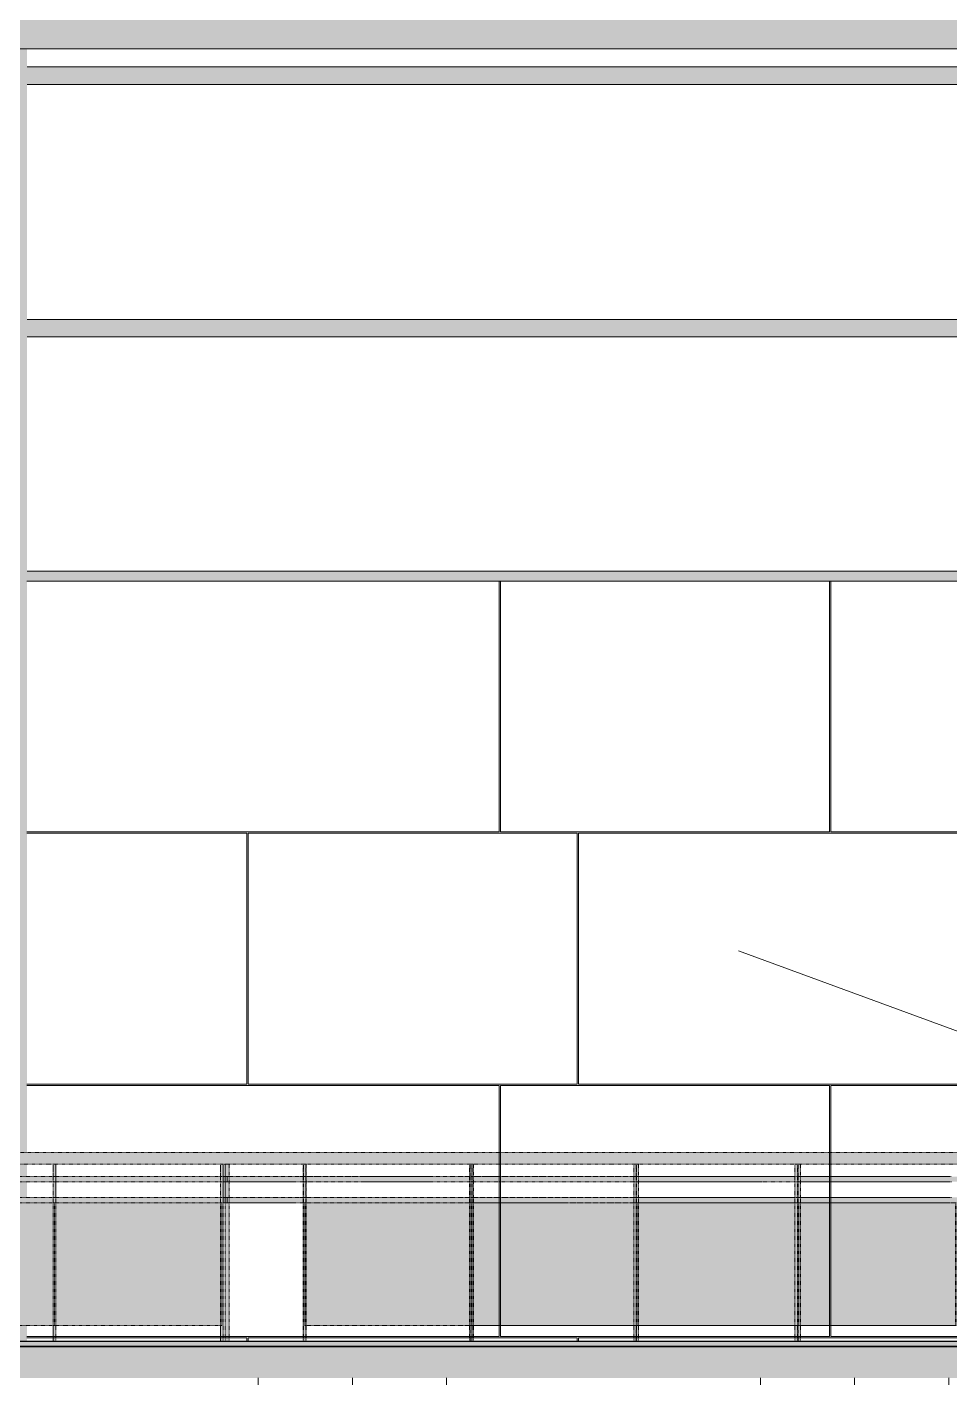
# Model space of a CAD drawing. Header units: inches. Extents: x -23445 to -32, y -314 to 853.
# Drawn here: x -7772.3 to -7595.9, y -6 to 252.2 of the extents above; entities that cross this region are included whole.
import ezdxf

# ---------------------------------------------------------------- set-up
doc = ezdxf.new("R2010")
doc.units = ezdxf.units.IN
doc.header["$MEASUREMENT"] = 0
doc.linetypes.add('Dash 1_16_', pattern=[0.125, 0.0625, -0.0625])
doc.linetypes.add('Grid Line 1_2_', pattern=[0.875, 0.5, -0.125, 0.125, -0.125])
for name, color, linetype, lineweight in [('A-ANNO-IDEN', 131, 'Continuous', 9), ('A-FLOR', 192, 'Continuous', 9), ('A-FLOR-HRAL', 11, 'Continuous', 9), ('A-FLOR-LEVL', 51, 'Continuous', 9), ('A-FLOR-PATT', 8, 'Continuous', 25), ('A-WALL-PATT', 111, 'Continuous', 25), ('C-TOPO', 7, 'Continuous', 9), ('I-WALL', 2, 'Continuous', 9), ('M-HVAC-DUCT', 70, 'Continuous', 9), ('S-BEAM', 12, 'Continuous', 9), ('S-COLS', 52, 'Continuous', 9)]:
    doc.layers.add(name, color=color, linetype=linetype, lineweight=lineweight)

# ---------------------------------------------------------------- blocks, each defined once
blk = doc.blocks.new('Struct_Xcel_Sports Complex_rvt-4-Building Section - North_South looking West _ Fitness Center')
at = {"layer": 'A-FLOR-PATT', "lineweight": 9}
h = blk.add_hatch(dxfattribs=at)
h.set_pattern_fill('FP_49', style=0, pattern_type=2)
h.set_pattern_definition([(50, (-21606.15, 72.08), (55.0854, -4.8198), [5.76, -63.36]), (355, (-21606.15, 72.08), (-10.6557, 57.7685), [4.608, -50.688]), (100.451, (-21601.557, 71.68), (44.4295, 52.9487), [4.895, -53.848]), (46.184, (-21606.15, 87.44), (81.9644, -12.712), [8.64, -95.04]), (96.636, (-21599.32, 86.38), (71.7815, 74.8124), [7.343, -80.772]), (351.184, (-21606.15, 87.44), (71.782, 74.8124), [6.912, -76.032]), (21, (-21598.47, 83.6), (45.842, -30.9215), [5.76, -63.36]), (326, (-21598.47, 83.6), (18.687, 55.6915), [4.608, -50.688]), (71.451, (-21594.65, 81.025), (64.529, 24.77), [4.895, -53.848]), (37.5, (-21606.148, 72.082), (0.9339, 25.5668), [2.534, -47.539, 2.534, -48.922, -50.88]), (37.5, (-21606.148, 72.082), (0.9339, 25.5668), [-101.53, 2.534, -48.346]), (7.5, (-21606.148, 72.082), (20.20404, 30.2913), [2.534, -26.803, 2.534, -46.387, -19.392]), (7.5, (-21606.148, 72.082), (20.20404, 30.2913), [-78.259, 2.534, -16.858]), (327.5, (-21623.274, 72.082), (40.9978, -1.7324), [2.534, -16.666, 2.534, -57.37, -79.488]), (327.5, (-21623.274, 72.082), (40.9978, -1.7324), [-79.104, 2.534, -76.954]), (317.5, (-21630.954, 72.082), (44.7889, 7.6878), [2.534, -22.426, 2.534, -37.248, -56.448]), (317.5, (-21630.954, 72.082), (44.7889, 7.6878), [-64.742, 2.534, -53.914])])
h.paths.add_polyline_path([(-21132.3, -6), (-21132.3, 0), (-22790.8, 0), (-22790.8, -6), (-21136.06, -6)], flags=0)
at = {"layer": 'A-FLOR', "color": 250, "lineweight": 25}
blk.add_line((-21132.3, 0), (-22790.8, 0), dxfattribs=at)
blk = doc.blocks.new('Railing - 3_4_-V122-Building Section - North_South looking West _ Fitness Center')
at = {"layer": 'A-FLOR-HRAL', "linetype": 'Dash 1_16_', "transparency": 33554432}
blk.add_hatch(color=256, dxfattribs=at).paths.add_polyline_path([(-21583.68, 1), (-21583.68, 34.87), (-21584.43, 34.87), (-21584.43, 1)], flags=0)
at = {"layer": 'A-FLOR-HRAL', "linetype": 'Dash 1_16_'}
for p, q in [((-21584.43, 34.87), (-21584.43, 32.5)), ((-21583.68, 34.87), (-21584.43, 34.87)), ((-21584.43, 32.5), (-21584.43, 34.87)), ((-21584.43, 34.87), (-21583.68, 34.87)), ((-21583.68, 32.5), (-21583.68, 34.87)), ((-21583.68, 32.5), (-21583.68, 34.87)), ((-21584.43, 32.5), (-21584.43, 31.5)), ((-21584.43, 31.5), (-21584.43, 32.5)), ((-21584.43, 31.5), (-21584.43, 28.5)), ((-21584.43, 28.5), (-21584.43, 31.5)), ((-21583.68, 31.5), (-21583.68, 32.47)), ((-21583.68, 31.5), (-21583.68, 32.47)), ((-21583.68, 28.5), (-21583.68, 31.5)), ((-21583.68, 28.5), (-21583.68, 31.5)), ((-21584.43, 28.5), (-21584.43, 27.5)), ((-21584.43, 27.5), (-21584.43, 28.5)), ((-21583.68, 27.5), (-21583.68, 28.47)), ((-21583.68, 27.5), (-21583.68, 28.47)), ((-21584.43, 27.5), (-21584.43, 1)), ((-21584.43, 1), (-21584.43, 27.5)), ((-21583.68, 1), (-21583.68, 27.5)), ((-21583.68, 1), (-21583.68, 27.5))]:
    blk.add_line(p, q, dxfattribs=at)
blk = doc.blocks.new('Railing - 2_ 8_-V146-Building Section - North_South looking West _ Fitness Center')
at = {"layer": 'A-FLOR-HRAL', "linetype": 'Dash 1_16_', "transparency": 33554432}
blk.add_hatch(color=256, dxfattribs=at).paths.add_polyline_path([(-21841.05, 4), (-21809.05, 4), (-21809.05, 27.5), (-21841.05, 27.5), (-21841.05, 21.29)], flags=0)
at = {"layer": 'A-FLOR-HRAL', "linetype": 'Dash 1_16_'}
for p, q in [((-21841.05, 4), (-21841.05, 27.5)), ((-21841.05, 27.5), (-21840.8, 27.5)), ((-21840.8, 27.5), (-21841.05, 27.5)), ((-21841.05, 27.5), (-21841.05, 4)), ((-21840.8, 27.5), (-21809.3, 27.5)), ((-21809.3, 27.5), (-21840.8, 27.5)), ((-21809.3, 27.5), (-21809.05, 27.5)), ((-21809.05, 27.5), (-21809.3, 27.5)), ((-21809.05, 27.5), (-21809.05, 4)), ((-21809.05, 4), (-21809.05, 27.5)), ((-21840.8, 4), (-21841.05, 4)), ((-21841.05, 4), (-21840.8, 4)), ((-21809.3, 4), (-21840.8, 4)), ((-21840.8, 4), (-21809.3, 4)), ((-21809.05, 4), (-21809.3, 4)), ((-21809.3, 4), (-21809.05, 4))]:
    blk.add_line(p, q, dxfattribs=at)
blk = doc.blocks.new('Railing - 2_ x 1_2_-V145-Building Section - North_South looking West _ Fitness Center')
at = {"layer": 'A-FLOR-HRAL', "linetype": 'Dash 1_16_', "transparency": 33554432}
blk.add_hatch(color=256, dxfattribs=at).paths.add_polyline_path([(-21841.3, 1), (-21840.8, 1), (-21840.8, 34.87), (-21841.3, 34.87), (-21841.3, 1.14)], flags=0)
at = {"layer": 'A-FLOR-HRAL', "linetype": 'Dash 1_16_'}
for p, q in [((-21841.3, 34.87), (-21841.3, 32.5)), ((-21840.8, 34.87), (-21841.3, 34.87)), ((-21841.3, 1), (-21841.3, 34.87)), ((-21841.3, 34.87), (-21840.8, 34.87)), ((-21840.8, 1), (-21840.8, 34.87)), ((-21840.8, 32.5), (-21840.8, 34.87)), ((-21841.3, 32.5), (-21841.3, 31.5)), ((-21841.3, 31.5), (-21841.3, 28.5)), ((-21840.8, 31.5), (-21840.8, 32.5)), ((-21840.8, 28.5), (-21840.8, 31.5)), ((-21841.3, 28.5), (-21841.3, 4)), ((-21840.8, 4), (-21840.8, 28.5)), ((-21841.3, 4), (-21841.3, 1)), ((-21840.8, 1), (-21840.8, 4))]:
    blk.add_line(p, q, dxfattribs=at)
blk = doc.blocks.new('Railing - 2_ 8_-V142-Building Section - North_South looking West _ Fitness Center')
at = {"layer": 'A-FLOR-HRAL', "linetype": 'Dash 1_16_', "transparency": 33554432}
blk.add_hatch(color=256, dxfattribs=at).paths.add_polyline_path([(-21873.3, 4), (-21873.05, 4), (-21873.05, 27.5), (-21905.05, 27.5), (-21905.05, 4), (-21904.8, 4)], flags=0)
at = {"layer": 'A-FLOR-HRAL', "linetype": 'Dash 1_16_'}
for p, q in [((-21905.05, 4), (-21905.05, 27.5)), ((-21905.05, 27.5), (-21904.8, 27.5)), ((-21904.8, 27.5), (-21905.05, 27.5)), ((-21905.05, 27.5), (-21905.05, 4)), ((-21904.8, 27.5), (-21873.3, 27.5)), ((-21873.3, 27.5), (-21904.8, 27.5)), ((-21873.3, 27.5), (-21873.05, 27.5)), ((-21873.05, 27.5), (-21873.3, 27.5)), ((-21873.05, 27.5), (-21873.05, 4)), ((-21873.05, 4), (-21873.05, 27.5)), ((-21904.8, 4), (-21905.05, 4)), ((-21905.05, 4), (-21904.8, 4)), ((-21873.3, 4), (-21904.8, 4)), ((-21904.8, 4), (-21873.3, 4)), ((-21873.05, 4), (-21873.3, 4)), ((-21873.3, 4), (-21873.05, 4))]:
    blk.add_line(p, q, dxfattribs=at)
blk = doc.blocks.new('Railing - 2_ x 1_2_-V150-Building Section - North_South looking West _ Fitness Center')
at = {"layer": 'A-FLOR-HRAL', "linetype": 'Dash 1_16_', "transparency": 33554432}
blk.add_hatch(color=256, dxfattribs=at).paths.add_polyline_path([(-21584.8, 1), (-21584.8, 34.87), (-21585.3, 34.87), (-21585.3, 1)], flags=0)
at = {"layer": 'A-FLOR-HRAL', "linetype": 'Dash 1_16_'}
for p, q in [((-21585.3, 34.87), (-21585.3, 32.5)), ((-21584.8, 34.87), (-21585.3, 34.87)), ((-21585.3, 1), (-21585.3, 34.87)), ((-21585.3, 34.87), (-21584.8, 34.87)), ((-21584.8, 1), (-21584.8, 34.87)), ((-21584.8, 32.5), (-21584.8, 34.87)), ((-21585.3, 32.5), (-21585.3, 31.5)), ((-21585.3, 31.5), (-21585.3, 28.5)), ((-21584.8, 31.5), (-21584.8, 32.5)), ((-21584.8, 28.5), (-21584.8, 31.5)), ((-21585.3, 28.5), (-21585.3, 4)), ((-21584.8, 27.5), (-21584.8, 28.5)), ((-21584.8, 1), (-21584.8, 27.5)), ((-21585.3, 4), (-21585.3, 1))]:
    blk.add_line(p, q, dxfattribs=at)
blk = doc.blocks.new('Railing - 2_ x 1_2_-V151-Building Section - North_South looking West _ Fitness Center')
at = {"layer": 'A-FLOR-HRAL', "linetype": 'Dash 1_16_', "transparency": 33554432}
for points in [[(-21569.02, 1), (-21569.02, 34.87), (-21569.52, 34.87), (-21569.52, 1)], [(-21568.96, 1), (-21568.94, 1), (-21569.02, 1)]]:
    blk.add_hatch(color=256, dxfattribs=at).paths.add_polyline_path(points, flags=0)
at = {"layer": 'A-FLOR-HRAL', "linetype": 'Dash 1_16_'}
for p, q in [((-21569.52, 34.87), (-21569.44, 34.87)), ((-21569.02, 34.87), (-21569.52, 34.87)), ((-21569.52, 1), (-21569.52, 34.87)), ((-21569.44, 34.87), (-21569.44, 32.5)), ((-21569.44, 34.87), (-21569.02, 34.87)), ((-21568.94, 34.87), (-21569.02, 34.87)), ((-21569.02, 1), (-21569.02, 34.87)), ((-21568.94, 32.5), (-21568.94, 34.87)), ((-21569.44, 32.5), (-21569.44, 31.5)), ((-21569.44, 31.5), (-21569.44, 28.5)), ((-21568.94, 31.5), (-21568.94, 32.5)), ((-21568.94, 28.5), (-21568.94, 31.5)), ((-21569.44, 28.5), (-21569.44, 27.5)), ((-21568.94, 4), (-21568.94, 28.5)), ((-21569.44, 27.5), (-21569.44, 1)), ((-21568.94, 1), (-21568.94, 4))]:
    blk.add_line(p, q, dxfattribs=at)
blk = doc.blocks.new('Railing - 2_ 8_-V152-Building Section - North_South looking West _ Fitness Center')
at = {"layer": 'A-FLOR-HRAL', "linetype": 'Dash 1_16_', "transparency": 33554432}
blk.add_hatch(color=256, dxfattribs=at).paths.add_polyline_path([(-21537.32, 4), (-21537.32, 27.5), (-21569.2, 27.5), (-21569.2, 4), (-21537.73, 4)], flags=0)
at = {"layer": 'A-FLOR-HRAL', "linetype": 'Dash 1_16_'}
for p, q in [((-21569.02, 27.5), (-21569.2, 27.5)), ((-21569.2, 27.5), (-21569.2, 4)), ((-21569.2, 27.5), (-21569.18, 27.5)), ((-21569.18, 4), (-21569.18, 27.5)), ((-21569.18, 27.5), (-21569.02, 27.5)), ((-21569.02, 27.5), (-21537.73, 27.5)), ((-21537.73, 27.5), (-21569.02, 27.5)), ((-21537.73, 27.5), (-21537.32, 27.5)), ((-21537.32, 27.5), (-21537.73, 27.5)), ((-21537.32, 4), (-21537.32, 27.5)), ((-21537.32, 27.5), (-21537.3, 27.5)), ((-21537.3, 27.5), (-21537.3, 4)), ((-21569.2, 4), (-21569.02, 4)), ((-21569.18, 4), (-21569.2, 4)), ((-21569.02, 4), (-21569.18, 4)), ((-21537.73, 4), (-21569.02, 4)), ((-21569.02, 4), (-21537.73, 4)), ((-21537.32, 4), (-21537.73, 4)), ((-21537.73, 4), (-21537.32, 4)), ((-21537.32, 4), (-21537.3, 4))]:
    blk.add_line(p, q, dxfattribs=at)
blk = doc.blocks.new('Railing - 2_ x 1_2_-V153-Building Section - North_South looking West _ Fitness Center')
at = {"layer": 'A-FLOR-HRAL', "linetype": 'Dash 1_16_', "transparency": 33554432}
for points in [[(-21537.24, 1), (-21537.24, 34.87), (-21537.73, 34.87), (-21537.73, 1)], [(-21537.06, 1), (-21536.98, 1), (-21536.98, 34.87), (-21537.24, 34.87), (-21537.24, 1)]]:
    blk.add_hatch(color=256, dxfattribs=at).paths.add_polyline_path(points, flags=0)
at = {"layer": 'A-FLOR-HRAL', "linetype": 'Dash 1_16_'}
for p, q in [((-21537.73, 34.87), (-21537.47, 34.87)), ((-21537.24, 34.87), (-21537.73, 34.87)), ((-21537.73, 1), (-21537.73, 34.87)), ((-21537.47, 34.87), (-21537.47, 32.5)), ((-21537.47, 34.87), (-21536.98, 34.87)), ((-21536.98, 34.87), (-21537.24, 34.87)), ((-21537.24, 1), (-21537.24, 34.87)), ((-21536.98, 32.5), (-21536.98, 34.87)), ((-21537.47, 32.5), (-21537.47, 31.5)), ((-21537.47, 31.5), (-21537.47, 28.5)), ((-21536.98, 31.5), (-21536.98, 32.5)), ((-21536.98, 28.5), (-21536.98, 31.5)), ((-21537.47, 28.5), (-21537.47, 4)), ((-21536.98, 4), (-21536.98, 28.5)), ((-21537.47, 4), (-21537.47, 1)), ((-21536.98, 1), (-21536.98, 4))]:
    blk.add_line(p, q, dxfattribs=at)
blk = doc.blocks.new('Railing - 2_ 8_-V154-Building Section - North_South looking West _ Fitness Center')
at = {"layer": 'A-FLOR-HRAL', "linetype": 'Dash 1_16_', "transparency": 33554432}
for points in [[(-21537.06, 4), (-21505.78, 4), (-21505.82, 27.5), (-21537.3, 27.5), (-21537.24, 4)], [(-21505.76, 4), (-21505.74, 4), (-21505.78, 4)]]:
    blk.add_hatch(color=256, dxfattribs=at).paths.add_polyline_path(points, flags=0)
at = {"layer": 'A-FLOR-HRAL', "linetype": 'Dash 1_16_'}
for p, q in [((-21537.3, 27.5), (-21537.3, 4)), ((-21537.3, 27.5), (-21537.25, 27.5)), ((-21537.25, 4), (-21537.25, 27.5)), ((-21537.24, 27.5), (-21537.03, 27.5)), ((-21537.06, 27.5), (-21537.24, 27.5)), ((-21506.31, 27.5), (-21537.06, 27.5)), ((-21537.03, 27.5), (-21506.31, 27.5)), ((-21506.31, 27.5), (-21505.82, 27.5)), ((-21505.82, 27.5), (-21506.31, 27.5)), ((-21505.78, 4), (-21505.78, 27.5)), ((-21505.78, 27.5), (-21505.74, 27.5)), ((-21505.74, 27.5), (-21505.74, 4)), ((-21537.25, 4), (-21537.3, 4)), ((-21537.03, 4), (-21537.24, 4)), ((-21537.24, 4), (-21537.06, 4)), ((-21537.06, 4), (-21506.31, 4)), ((-21506.31, 4), (-21537.03, 4)), ((-21505.82, 4), (-21506.31, 4)), ((-21506.31, 4), (-21505.82, 4)), ((-21505.78, 4), (-21505.74, 4))]:
    blk.add_line(p, q, dxfattribs=at)
blk = doc.blocks.new('Railing - 2_ x 1_2_-V155-Building Section - North_South looking West _ Fitness Center')
at = {"layer": 'A-FLOR-HRAL', "linetype": 'Dash 1_16_', "transparency": 33554432}
for points in [[(-21505.82, 1), (-21505.82, 34.87), (-21506.31, 34.87), (-21506.31, 1)], [(-21505.53, 1), (-21505.39, 1), (-21505.39, 34.87), (-21505.82, 34.87), (-21505.82, 1)]]:
    blk.add_hatch(color=256, dxfattribs=at).paths.add_polyline_path(points, flags=0)
at = {"layer": 'A-FLOR-HRAL', "linetype": 'Dash 1_16_'}
for p, q in [((-21506.31, 34.87), (-21505.88, 34.87)), ((-21505.82, 34.87), (-21506.31, 34.87)), ((-21506.31, 1), (-21506.31, 34.87)), ((-21505.88, 34.87), (-21505.88, 32.5)), ((-21505.39, 34.87), (-21505.82, 34.87)), ((-21505.82, 1), (-21505.82, 34.87)), ((-21505.82, 34.87), (-21505.39, 34.87)), ((-21505.39, 32.5), (-21505.39, 34.87)), ((-21505.88, 32.5), (-21505.88, 31.5)), ((-21505.88, 31.5), (-21505.88, 28.5)), ((-21505.39, 31.5), (-21505.39, 32.5)), ((-21505.39, 28.5), (-21505.39, 31.5)), ((-21505.88, 28.5), (-21505.88, 4)), ((-21505.39, 4), (-21505.39, 28.5)), ((-21505.88, 4), (-21505.88, 1)), ((-21505.39, 1), (-21505.39, 4))]:
    blk.add_line(p, q, dxfattribs=at)
blk = doc.blocks.new('Railing - 2_ 8_-V156-Building Section - North_South looking West _ Fitness Center')
at = {"layer": 'A-FLOR-HRAL', "linetype": 'Dash 1_16_', "transparency": 33554432}
for points in [[(-21475.51, 4), (-21474.87, 4), (-21474.87, 27.5), (-21505.76, 27.5), (-21505.76, 4), (-21484.64, 4)], [(-21474.84, 4), (-21474.8, 4), (-21474.87, 4)]]:
    blk.add_hatch(color=256, dxfattribs=at).paths.add_polyline_path(points, flags=0)
at = {"layer": 'A-FLOR-HRAL', "linetype": 'Dash 1_16_'}
for p, q in [((-21505.53, 27.5), (-21505.76, 27.5)), ((-21505.76, 27.5), (-21505.76, 4)), ((-21505.76, 27.5), (-21505.7, 27.5)), ((-21505.7, 4), (-21505.7, 27.5)), ((-21505.7, 27.5), (-21505.48, 27.5)), ((-21475.51, 27.5), (-21505.53, 27.5)), ((-21505.48, 27.5), (-21475.51, 27.5)), ((-21475.51, 27.5), (-21474.87, 27.5)), ((-21474.87, 27.5), (-21475.51, 27.5)), ((-21474.87, 4), (-21474.87, 27.5)), ((-21474.87, 27.5), (-21474.8, 27.5)), ((-21474.8, 27.5), (-21474.8, 4)), ((-21505.76, 4), (-21505.53, 4)), ((-21505.7, 4), (-21505.76, 4)), ((-21505.48, 4), (-21505.7, 4)), ((-21505.53, 4), (-21475.51, 4)), ((-21475.51, 4), (-21505.48, 4)), ((-21474.87, 4), (-21475.51, 4)), ((-21475.51, 4), (-21474.87, 4)), ((-21474.87, 4), (-21474.8, 4))]:
    blk.add_line(p, q, dxfattribs=at)
blk = doc.blocks.new('Railing - 2_ x 1_2_-V157-Building Section - North_South looking West _ Fitness Center')
at = {"layer": 'A-FLOR-HRAL', "linetype": 'Dash 1_16_', "transparency": 33554432}
for points in [[(-21475.03, 1), (-21475.03, 34.87), (-21475.51, 34.87), (-21475.51, 1)], [(-21474.62, 1), (-21474.42, 1), (-21474.42, 34.87), (-21475.03, 34.87), (-21475.03, 1)]]:
    blk.add_hatch(color=256, dxfattribs=at).paths.add_polyline_path(points, flags=0)
at = {"layer": 'A-FLOR-HRAL', "linetype": 'Dash 1_16_'}
for p, q in [((-21475.51, 34.87), (-21475.03, 34.87)), ((-21475.03, 34.87), (-21475.51, 34.87)), ((-21475.51, 1), (-21475.51, 34.87)), ((-21474.42, 34.87), (-21475.03, 34.87)), ((-21475.03, 1), (-21475.03, 34.87)), ((-21474.96, 34.87), (-21474.9, 34.87)), ((-21474.9, 34.87), (-21474.9, 32.5)), ((-21474.9, 34.87), (-21474.42, 34.87)), ((-21474.42, 32.5), (-21474.42, 34.87)), ((-21474.9, 32.5), (-21474.9, 31.5)), ((-21474.9, 31.5), (-21474.9, 28.5)), ((-21474.42, 31.5), (-21474.42, 32.5)), ((-21474.42, 28.5), (-21474.42, 31.5)), ((-21474.9, 28.5), (-21474.9, 4)), ((-21474.42, 4), (-21474.42, 28.5)), ((-21474.9, 4), (-21474.9, 1)), ((-21474.42, 1), (-21474.42, 4))]:
    blk.add_line(p, q, dxfattribs=at)
blk = doc.blocks.new('Railing - 2_ 8_-V158-Building Section - North_South looking West _ Fitness Center')
at = {"layer": 'A-FLOR-HRAL', "linetype": 'Dash 1_16_', "transparency": 33554432}
for points in [[(-21474.84, 4), (-21444.81, 4), (-21444.81, 27.5), (-21474.84, 27.5), (-21474.84, 21.29)], [(-21444.79, 4), (-21444.72, 4), (-21444.81, 4)]]:
    blk.add_hatch(color=256, dxfattribs=at).paths.add_polyline_path(points, flags=0)
at = {"layer": 'A-FLOR-HRAL', "linetype": 'Dash 1_16_'}
for p, q in [((-21474.62, 27.5), (-21474.84, 27.5)), ((-21474.84, 27.5), (-21474.84, 4)), ((-21474.84, 27.5), (-21474.76, 27.5)), ((-21474.76, 4), (-21474.76, 27.5)), ((-21474.76, 27.5), (-21474.54, 27.5)), ((-21445.91, 27.5), (-21474.62, 27.5)), ((-21474.54, 27.5), (-21445.91, 27.5)), ((-21445.85, 27.5), (-21445.56, 27.5)), ((-21445.56, 27.5), (-21445.85, 27.5)), ((-21445.56, 27.5), (-21444.81, 27.5)), ((-21444.81, 27.5), (-21445.56, 27.5)), ((-21444.81, 4), (-21444.81, 27.5)), ((-21444.81, 27.5), (-21444.72, 27.5)), ((-21444.72, 27.5), (-21444.72, 4)), ((-21474.84, 4), (-21474.62, 4)), ((-21474.76, 4), (-21474.84, 4)), ((-21474.54, 4), (-21474.76, 4)), ((-21474.62, 4), (-21445.56, 4)), ((-21445.56, 4), (-21474.54, 4)), ((-21444.81, 4), (-21445.56, 4)), ((-21445.56, 4), (-21444.81, 4)), ((-21444.81, 4), (-21444.72, 4))]:
    blk.add_line(p, q, dxfattribs=at)
blk = doc.blocks.new('Railing - Railing-939582-Building Section - North_South looking West _ Fitness Center')
at = {"layer": 'A-FLOR-HRAL', "linetype": 'Dash 1_16_', "transparency": 33554432}
for points in [[(-21902.19, 36), (-21584.05, 36), (-21584.05, 37.12), (-21661.26, 37.12), (-21721.93, 37.12), (-21765.44, 37.12), (-21845.45, 37.12), (-21906.05, 37.07), (-21906.05, 36)], [(-21433.03, 36), (-21312.71, 36), (-21312.39, 36.58), (-21311.82, 36.92), (-21311.25, 37.07), (-21311.18, 37.11), (-21339.64, 37.12), (-21584.05, 37.12), (-21584.05, 36), (-21434.84, 36)], [(-21513.33, 34.88), (-21445.43, 34.88), (-21360.63, 34.88), (-21328.04, 34.88), (-21311.01, 34.89), (-21311.55, 34.98), (-21312.06, 35.17), (-21312.5, 35.5), (-21312.71, 36), (-21584.05, 36), (-21584.05, 34.88), (-21513.69, 34.88)], [(-21584.8, 31.5), (-21584.05, 31.5), (-21584.05, 32.5), (-21906.05, 32.5), (-21906.05, 31.5), (-21585.3, 31.5)], [(-21311.39, 31.5), (-21311.39, 32.5), (-21584.05, 32.5), (-21584.05, 31.5), (-21315.19, 31.5)], [(-21584.8, 27.5), (-21584.05, 27.5), (-21584.05, 28.5), (-21906.05, 28.5), (-21906.05, 27.5), (-21585.3, 27.5)], [(-21445.1, 27.5), (-21311.39, 27.5), (-21311.39, 28.5), (-21584.05, 28.5), (-21584.05, 27.5), (-21445.56, 27.5)]]:
    blk.add_hatch(color=256, dxfattribs=at).paths.add_polyline_path(points, flags=0)
h = blk.add_hatch(color=256, dxfattribs=at)
h.paths.add_polyline_path([(-21795.37, 34.88), (-21758.07, 34.88), (-21707.34, 34.89), (-21694.74, 34.88), (-21584.05, 34.97), (-21584.05, 36), (-21906.05, 36), (-21906.05, 34.88), (-21828.84, 34.88), (-21799.11, 34.88)], flags=0)
h.paths.add_polyline_path([(-21862.27, 35.3), (-21862.27, 35.3), (-21862.99, 35.52)], flags=0)
at = {"layer": 'A-FLOR-HRAL', "linetype": 'Dash 1_16_'}
for p, q in [((-21584.05, 37.12), (-21906.05, 37.12)), ((-21906.05, 34.88), (-21584.05, 34.88)), ((-21648.8, 32.5), (-21617.3, 32.5)), ((-21617.3, 32.5), (-21648.8, 32.5)), ((-21617.3, 31.5), (-21648.8, 31.5)), ((-21617.3, 31.5), (-21648.8, 31.5)), ((-21617.3, 32.5), (-21616.8, 32.5)), ((-21616.8, 32.5), (-21617.3, 32.5)), ((-21616.8, 31.5), (-21617.3, 31.5)), ((-21616.8, 31.5), (-21617.3, 31.5)), ((-21616.8, 32.5), (-21585.3, 32.5)), ((-21585.3, 32.5), (-21616.8, 32.5)), ((-21585.3, 31.5), (-21616.8, 31.5)), ((-21585.3, 31.5), (-21616.8, 31.5)), ((-21585.3, 32.5), (-21584.8, 32.5)), ((-21584.8, 32.5), (-21585.3, 32.5)), ((-21584.8, 31.5), (-21585.3, 31.5)), ((-21584.8, 31.5), (-21585.3, 31.5)), ((-21584.8, 32.5), (-21584.05, 32.5)), ((-21584.43, 32.5), (-21584.8, 32.5)), ((-21584.43, 31.5), (-21584.8, 31.5)), ((-21584.05, 31.5), (-21584.8, 31.5)), ((-21584.05, 32.5), (-21584.43, 32.5)), ((-21584.05, 31.5), (-21584.43, 31.5)), ((-21584.05, 32.5), (-21584.05, 31.5)), ((-21584.05, 31.5), (-21584.05, 32.5)), ((-21584.05, 32.5), (-21569.52, 32.5)), ((-21583.68, 32.5), (-21584.05, 32.5)), ((-21583.68, 31.5), (-21584.05, 31.5)), ((-21569.52, 31.5), (-21584.05, 31.5)), ((-21571.16, 32.5), (-21583.68, 32.5)), ((-21571.16, 31.5), (-21583.68, 31.5)), ((-21569.52, 32.5), (-21571.09, 32.5)), ((-21569.52, 31.5), (-21571.09, 31.5)), ((-21569.52, 32.5), (-21569.02, 32.5)), ((-21569.02, 32.5), (-21569.52, 32.5)), ((-21569.02, 31.5), (-21569.52, 31.5)), ((-21569.02, 31.5), (-21569.52, 31.5)), ((-21569.02, 32.5), (-21537.73, 32.5)), ((-21558.14, 32.5), (-21569.02, 32.5)), ((-21558.14, 31.5), (-21569.02, 31.5)), ((-21537.73, 31.5), (-21569.02, 31.5)), ((-21545.22, 32.5), (-21558.14, 32.5)), ((-21545.22, 31.5), (-21558.14, 31.5)), ((-21537.73, 32.5), (-21545.22, 32.5)), ((-21537.73, 31.5), (-21545.22, 31.5)), ((-21537.73, 32.5), (-21537.23, 32.5)), ((-21537.04, 32.5), (-21537.73, 32.5)), ((-21537.04, 31.5), (-21537.73, 31.5)), ((-21537.23, 31.5), (-21537.73, 31.5)), ((-21537.23, 32.5), (-21506.31, 32.5)), ((-21506.31, 31.5), (-21537.23, 31.5)), ((-21532.36, 32.5), (-21537.04, 32.5)), ((-21506.31, 31.5), (-21537.04, 31.5)), ((-21506.31, 32.5), (-21532.36, 32.5)), ((-21506.31, 32.5), (-21505.72, 32.5)), ((-21505.5, 32.5), (-21506.31, 32.5)), ((-21505.5, 31.5), (-21506.31, 31.5)), ((-21505.72, 31.5), (-21506.31, 31.5)), ((-21505.72, 32.5), (-21475.49, 32.5)), ((-21475.49, 31.5), (-21505.72, 31.5)), ((-21475.49, 32.5), (-21505.5, 32.5)), ((-21494.23, 31.5), (-21505.5, 31.5)), ((-21481.74, 31.5), (-21494.23, 31.5)), ((-21475.49, 31.5), (-21481.74, 31.5)), ((-21475.49, 32.5), (-21475.01, 32.5)), ((-21475.01, 32.5), (-21475.49, 32.5)), ((-21475.01, 31.5), (-21475.49, 31.5)), ((-21475.01, 31.5), (-21475.49, 31.5)), ((-21474.94, 32.5), (-21445.56, 32.5)), ((-21474.58, 32.5), (-21474.94, 32.5)), ((-21474.58, 31.5), (-21474.94, 31.5)), ((-21445.56, 31.5), (-21474.94, 31.5)), ((-21469.37, 32.5), (-21474.58, 32.5)), ((-21445.9, 31.5), (-21474.58, 31.5)), ((-21457.15, 32.5), (-21469.37, 32.5)), ((-21445.9, 32.5), (-21457.15, 32.5)), ((-21648.8, 28.5), (-21617.3, 28.5)), ((-21617.3, 28.5), (-21648.8, 28.5)), ((-21617.3, 28.5), (-21616.8, 28.5)), ((-21616.8, 28.5), (-21617.3, 28.5)), ((-21616.8, 28.5), (-21585.3, 28.5)), ((-21585.3, 28.5), (-21616.8, 28.5)), ((-21585.3, 28.5), (-21584.8, 28.5)), ((-21584.8, 28.5), (-21585.3, 28.5)), ((-21584.8, 28.5), (-21584.05, 28.5)), ((-21584.43, 28.5), (-21584.8, 28.5)), ((-21584.05, 28.5), (-21584.43, 28.5)), ((-21584.05, 28.5), (-21584.05, 27.5)), ((-21584.05, 27.5), (-21584.05, 28.5)), ((-21584.05, 28.5), (-21569.52, 28.5)), ((-21583.68, 28.5), (-21584.05, 28.5)), ((-21571.16, 28.5), (-21583.68, 28.5)), ((-21569.52, 28.5), (-21571.09, 28.5)), ((-21569.52, 28.5), (-21569.02, 28.5)), ((-21569.02, 28.5), (-21569.52, 28.5)), ((-21569.02, 28.5), (-21537.73, 28.5)), ((-21537.73, 28.5), (-21569.02, 28.5)), ((-21537.73, 28.5), (-21537.23, 28.5)), ((-21537.04, 28.5), (-21537.73, 28.5)), ((-21537.23, 28.5), (-21506.31, 28.5)), ((-21506.31, 28.5), (-21537.04, 28.5)), ((-21506.31, 28.5), (-21505.72, 28.5)), ((-21505.5, 28.5), (-21506.31, 28.5)), ((-21505.72, 28.5), (-21475.49, 28.5)), ((-21475.49, 28.5), (-21505.5, 28.5)), ((-21475.49, 28.5), (-21474.88, 28.5)), ((-21474.58, 28.5), (-21475.49, 28.5)), ((-21474.88, 28.5), (-21445.56, 28.5)), ((-21445.9, 28.5), (-21474.58, 28.5)), ((-21617.3, 27.5), (-21648.8, 27.5)), ((-21617.3, 27.5), (-21648.8, 27.5)), ((-21616.8, 27.5), (-21617.3, 27.5)), ((-21616.8, 27.5), (-21617.3, 27.5)), ((-21585.3, 27.5), (-21616.8, 27.5)), ((-21585.3, 27.5), (-21616.8, 27.5)), ((-21585.05, 27.5), (-21585.3, 27.5)), ((-21584.8, 27.5), (-21585.3, 27.5)), ((-21584.8, 27.5), (-21585.05, 27.5)), ((-21584.43, 27.5), (-21584.8, 27.5)), ((-21584.05, 27.5), (-21584.8, 27.5)), ((-21584.05, 27.5), (-21584.43, 27.5)), ((-21583.68, 27.5), (-21584.05, 27.5)), ((-21569.52, 27.5), (-21584.05, 27.5)), ((-21571.16, 27.5), (-21583.68, 27.5)), ((-21569.52, 27.5), (-21571.09, 27.5)), ((-21569.2, 27.5), (-21569.52, 27.5)), ((-21569.02, 27.5), (-21569.52, 27.5)), ((-21569.02, 27.5), (-21569.2, 27.5)), ((-21537.73, 27.5), (-21569.02, 27.5)), ((-21537.73, 27.5), (-21569.02, 27.5)), ((-21537.31, 27.5), (-21537.73, 27.5)), ((-21537.23, 27.5), (-21537.73, 27.5)), ((-21537.04, 27.5), (-21537.23, 27.5)), ((-21506.31, 27.5), (-21537.23, 27.5)), ((-21519.56, 27.5), (-21537.04, 27.5)), ((-21506.31, 27.5), (-21519.56, 27.5)), ((-21505.82, 27.5), (-21506.31, 27.5)), ((-21505.72, 27.5), (-21506.31, 27.5)), ((-21505.5, 27.5), (-21505.76, 27.5)), ((-21475.49, 27.5), (-21505.72, 27.5)), ((-21475.49, 27.5), (-21505.5, 27.5)), ((-21474.85, 27.5), (-21475.49, 27.5)), ((-21474.88, 27.5), (-21475.49, 27.5)), ((-21445.56, 27.5), (-21474.88, 27.5)), ((-21474.58, 27.5), (-21474.83, 27.5)), ((-21469.37, 27.5), (-21474.58, 27.5)), ((-21445.9, 27.5), (-21469.37, 27.5))]:
    blk.add_line(p, q, dxfattribs=at)
at = {"layer": 'A-FLOR-HRAL', "linetype": 'Dash 1_16_', "flags": 128}
for points in [[(-21310.73, 37.12), (-21318.69, 37.12), (-21326.94, 37.12), (-21335.49, 37.12), (-21344.31, 37.12), (-21353.39, 37.12), (-21362.73, 37.12), (-21372.32, 37.12), (-21382.14, 37.12), (-21392.19, 37.12), (-21402.45, 37.12), (-21412.91, 37.12), (-21423.56, 37.12), (-21434.39, 37.12), (-21445.39, 37.12), (-21456.54, 37.12), (-21467.84, 37.12), (-21479.26, 37.12), (-21490.8, 37.12), (-21502.44, 37.12), (-21514.17, 37.12), (-21525.98, 37.12), (-21537.86, 37.12), (-21549.78, 37.12), (-21561.75, 37.12), (-21573.74, 37.12), (-21584.05, 37.12)], [(-21310.73, 34.88), (-21318.69, 34.88), (-21326.94, 34.88), (-21335.49, 34.88), (-21344.31, 34.88), (-21353.39, 34.88), (-21362.73, 34.88), (-21372.32, 34.88), (-21382.14, 34.88), (-21392.19, 34.88), (-21402.45, 34.88), (-21412.91, 34.88), (-21423.56, 34.88), (-21434.39, 34.88), (-21445.39, 34.88), (-21456.54, 34.88), (-21467.84, 34.88), (-21479.26, 34.88), (-21490.8, 34.88), (-21502.44, 34.88), (-21514.17, 34.88), (-21525.98, 34.88), (-21537.86, 34.88), (-21549.78, 34.88), (-21561.75, 34.88), (-21573.74, 34.88), (-21584.05, 34.88)]]:
    blk.add_lwpolyline(points, dxfattribs=at)
for name, p in [('Railing - 2_ x 1_2_-V145-Building Section - North_South looking West _ Fitness Center', (224, 0)), ('Railing - 2_ x 1_2_-V150-Building Section - North_South looking West _ Fitness Center', (0, 0)), ('Railing - 3_4_-V122-Building Section - North_South looking West _ Fitness Center', (0, 0)), ('Railing - 2_ x 1_2_-V151-Building Section - North_South looking West _ Fitness Center', (0, 0)), ('Railing - 2_ x 1_2_-V153-Building Section - North_South looking West _ Fitness Center', (0, 0)), ('Railing - 2_ x 1_2_-V155-Building Section - North_South looking West _ Fitness Center', (0, 0)), ('Railing - 2_ x 1_2_-V157-Building Section - North_South looking West _ Fitness Center', (0, 0)), ('Railing - 2_ 8_-V146-Building Section - North_South looking West _ Fitness Center', (192, 0)), ('Railing - 2_ 8_-V142-Building Section - North_South looking West _ Fitness Center', (288, 0)), ('Railing - 2_ 8_-V152-Building Section - North_South looking West _ Fitness Center', (0, 0)), ('Railing - 2_ 8_-V154-Building Section - North_South looking West _ Fitness Center', (0, 0)), ('Railing - 2_ 8_-V156-Building Section - North_South looking West _ Fitness Center', (0, 0)), ('Railing - 2_ 8_-V158-Building Section - North_South looking West _ Fitness Center', (0, 0))]:
    blk.add_blockref(name, p)
blk = doc.blocks.new('Girt_C - 10_D-1401751-Building Section - North_South looking West _ Fitness Center')
at = {"layer": 'S-BEAM'}
h = blk.add_hatch(color=256, dxfattribs=at)
h.paths.add_polyline_path([(-21775.12, 146.25), (-21772.38, 146.25), (-21771.17, 148.19), (-21863.55, 148.19), (-21863.55, 146.25), (-21794.49, 146.25)], flags=0)
h.paths.add_polyline_path([(-22346.4, 146.25), (-22331.84, 146.25), (-22328.69, 148.19), (-22347.3, 148.19), (-22347.3, 146.25)], flags=0)
h.paths.add_polyline_path([(-21146.8, 146.25), (-21146.8, 148.19), (-21381.05, 148.19), (-21381.05, 146.25), (-21155.42, 146.25)], flags=0)
h.paths.add_polyline_path([(-22288.38, 146.25), (-22112.8, 146.25), (-22112.8, 148.19), (-22288.69, 148.19), (-22289.1, 147.24), (-22289.61, 146.25), (-22289.05, 146.25)], flags=0)
h.paths.add_polyline_path([(-21389.05, 146.25), (-21389.05, 148.19), (-21622.3, 148.19), (-21622.3, 146.25), (-21407.18, 146.25)], flags=0)
h.paths.add_polyline_path([(-22104.8, 146.25), (-21871.55, 146.25), (-21871.55, 148.19), (-22104.8, 148.19), (-22104.8, 147.24)], flags=0)
h.paths.add_polyline_path([(-21630.3, 146.25), (-21630.3, 148.19), (-21725.47, 148.19), (-21724.09, 146.25), (-21639.56, 146.25)], flags=0)
h.paths.add_polyline_path([(-21725.37, 146.25), (-21725.37, 146.25), (-21726.73, 148.19), (-21769.91, 148.19), (-21771.18, 146.25), (-21725.42, 146.25)], flags=0)
blk.add_line((-21389.05, 148.19), (-21622.3, 148.19), dxfattribs=at)
blk = doc.blocks.new('Girt_Z - 10_D-1255199-Building Section - North_South looking West _ Fitness Center')
at = {"layer": 'S-BEAM'}
h = blk.add_hatch(color=256, dxfattribs=at)
h.paths.add_polyline_path([(-21146.8, 192.94), (-21146.8, 196.31), (-21381.05, 196.31), (-21381.05, 192.94), (-21174.79, 192.94)], flags=0)
h.paths.add_polyline_path([(-21742.31, 192.94), (-21741.8, 192.94), (-21739.65, 196.31), (-21757.83, 196.26), (-21755.55, 192.94), (-21746.07, 192.94)], flags=0)
h.paths.add_polyline_path([(-21736.69, 192.94), (-21630.3, 192.94), (-21630.3, 196.31), (-21738.4, 196.31), (-21740.56, 192.94)], flags=0)
h.paths.add_polyline_path([(-21389.05, 192.94), (-21389.05, 196.31), (-21622.3, 196.31), (-21622.3, 192.94), (-21407.18, 192.94)], flags=0)
h.paths.add_polyline_path([(-21863.55, 192.94), (-21756.8, 192.94), (-21759.12, 196.31), (-21863.55, 196.31)], flags=0)
h.paths.add_polyline_path([(-21871.55, 192.94), (-21871.55, 196.31), (-22104.8, 196.31), (-22104.8, 192.94), (-21871.95, 192.94)], flags=0)
h.paths.add_polyline_path([(-22112.8, 192.94), (-22112.8, 196.31), (-22283.05, 196.31), (-22283.05, 192.94), (-22181.8, 192.94)], flags=0)
h.paths.add_polyline_path([(-22315.05, 192.94), (-22315.05, 196.31), (-22347.3, 196.31), (-22347.3, 192.94), (-22336.72, 192.94)], flags=0)
for p, q in [((-21622.3, 196.31), (-21389.05, 196.31)), ((-21622.3, 192.94), (-21389.05, 192.94))]:
    blk.add_line(p, q, dxfattribs=at)
blk = doc.blocks.new('Girt_Z - 10_D-1254871-Building Section - North_South looking West _ Fitness Center')
at = {"layer": 'S-BEAM'}
h = blk.add_hatch(color=256, dxfattribs=at)
h.paths.add_polyline_path([(-21622.3, 241.19), (-21389.05, 241.19), (-21389.05, 244.56), (-21622.3, 244.56), (-21622.3, 242.96)], flags=0)
h.paths.add_polyline_path([(-21146.8, 241.19), (-21146.8, 244.56), (-21381.05, 244.56), (-21381.05, 241.19), (-21174.79, 241.19)], flags=0)
h.paths.add_polyline_path([(-21710.41, 241.19), (-21710.21, 241.19), (-21708.01, 244.56), (-21790.35, 244.56), (-21788.07, 241.19), (-21717.02, 241.19)], flags=0)
h.paths.add_polyline_path([(-21687.02, 241.19), (-21630.3, 241.19), (-21630.3, 244.56), (-21706.8, 244.56), (-21709, 241.19), (-21692.37, 241.19)], flags=0)
h.paths.add_polyline_path([(-22181.8, 241.19), (-22112.8, 241.19), (-22112.8, 244.56), (-22265.42, 244.56), (-22266.04, 244.27), (-22269.8, 241.89), (-22270.7, 241.19), (-22220.53, 241.19)], flags=0)
h.paths.add_polyline_path([(-22104.8, 241.19), (-21871.55, 241.19), (-21871.55, 244.56), (-22104.8, 244.56), (-22104.8, 242.96)], flags=0)
h.paths.add_polyline_path([(-21863.55, 241.19), (-21789.28, 241.19), (-21791.56, 244.56), (-21863.55, 244.56), (-21863.55, 242.96)], flags=0)
h.paths.add_polyline_path([(-22309.83, 241.19), (-22308.82, 243.5), (-22308.27, 244.56), (-22347.3, 244.56), (-22347.3, 241.19), (-22310.11, 241.19)], flags=0)
for p, q in [((-21622.3, 244.56), (-21389.05, 244.56)), ((-21622.3, 241.19), (-21389.05, 241.19))]:
    blk.add_line(p, q, dxfattribs=at)

msp = doc.modelspace()

# ---------------------------------------------------------------- hatches: boundary and pattern name
at = {"layer": 'A-FLOR'}
msp.add_hatch(color=256, dxfattribs=at).paths.add_polyline_path([(-7460.73, 0), (-7460.73, 1), (-8329.38, 1), (-8329.38, 0), (-7479.72, 0)], flags=0)
at = {"layer": 'A-WALL-PATT', "lineweight": 9}
h = msp.add_hatch(dxfattribs=at)
h.set_pattern_fill('FP_48', color=256, style=0, pattern_type=2)
h.set_pattern_definition([(90, (-21385.18, -673.75), (-193, -193), [48, -145]), (180, (-21385.18, -673.75), (-2e-14, -193), [96.25, -96.75]), (270, (-21481.43, -625.75), (-193, -193), [48, -145]), (180, (-21385.18, -625.75), (-2e-14, -193), [96.25, -96.75]), (270, (-21481.68, -625.75), (-193, -193), [48, -145]), (180, (-21481.68, -625.75), (-2e-14, -193), [96.25, -96.75]), (90, (-21577.93, -673.75), (-193, -193), [48, -145]), (180, (-21481.68, -673.75), (-2e-14, -193), [96.25, -96.75]), (90, (-21433.18, -625.5), (-193, -193), [48, -145]), (180, (-21384.93, -625.5), (-2e-14, -193), [48.25, -144.75]), (180, (-21384.93, -577.5), (-2e-14, -193), [48.25, -144.75]), (90, (-21529.68, -625.5), (-193, -193), [48, -145]), (180, (-21433.43, -625.5), (-2e-14, -193), [96.25, -96.75]), (270, (-21433.43, -577.5), (-193, -193), [48, -145]), (180, (-21433.43, -577.5), (-2e-14, -193), [96.25, -96.75]), (180, (-21529.93, -625.5), (-2e-14, -193), [48, -145]), (270, (-21529.93, -577.5), (-193, -193), [48, -145]), (180, (-21529.93, -577.5), (-2e-14, -193), [48, -145]), (90, (-21385.18, -577.25), (-193, -193), [48, -145]), (180, (-21385.18, -577.25), (-2e-14, -193), [96.25, -96.75]), (270, (-21481.43, -529.25), (-193, -193), [48, -145]), (180, (-21385.18, -529.25), (-2e-14, -193), [96.25, -96.75]), (270, (-21481.68, -529.25), (-193, -193), [48, -145]), (180, (-21481.68, -529.25), (-2e-14, -193), [96.25, -96.75]), (270, (-21577.93, -529.25), (-193, -193), [48, -145]), (180, (-21481.68, -577.25), (-2e-14, -193), [96.25, -96.75]), (90, (-21433.18, -529), (-193, -193), [48, -145]), (180, (-21384.93, -529), (-2e-14, -193), [48.25, -144.75]), (180, (-21384.93, -481), (-2e-14, -193), [48.25, -144.75]), (90, (-21529.68, -529), (-193, -193), [48, -145]), (180, (-21433.43, -529), (-2e-14, -193), [96.25, -96.75]), (270, (-21433.43, -481), (-193, -193), [48, -145]), (180, (-21433.43, -481), (-2e-14, -193), [96.25, -96.75]), (180, (-21529.93, -529), (-2e-14, -193), [48, -145]), (270, (-21529.93, -481), (-193, -193), [48, -145]), (180, (-21529.93, -481), (-2e-14, -193), [48, -145])])
h.paths.add_polyline_path([(-8409.26, 0), (-8329.38, 0), (-8329.38, 1), (-8262.81, 1), (-8262.81, 146.25), (-8439.62, 146.25), (-8442.16, 141.55), (-8445.14, 137.01), (-8448.63, 132.59), (-8452.42, 128.56), (-8455.99, 125.3), (-8460.35, 121.95), (-8465.06, 118.95), (-8470.01, 116.38), (-8475.17, 114.24), (-8481.38, 112.36), (-8486.81, 111.24), (-8492.01, 110.6), (-8497.31, 110.36), (-8497.31, 98.25), (-8426.56, 98.25), (-8426.56, 0)], flags=0)
h.paths.add_polyline_path([(-7894.81, 1), (-7780.31, 1), (-7780.31, 5.05), (-7875.44, 146.25), (-7921.19, 146.25), (-8013.56, 5.2), (-8013.56, 1), (-7895.06, 1)], flags=0)
h.paths.add_polyline_path([(-8254.81, 1), (-8021.56, 1), (-8021.56, 146.25), (-8254.81, 146.25), (-8254.81, 4)], flags=0)
h.paths.add_polyline_path([(-7772.31, 1), (-7679.43, 1), (-7679.43, 146.25), (-7772.31, 146.25), (-7772.31, 1.14)], flags=0)
h.paths.add_polyline_path([(-7780.31, 6.84), (-7780.31, 146.25), (-7874.17, 146.25), (-7783.26, 11.22)], flags=0)
h.paths.add_polyline_path([(-8013.56, 7.02), (-7922.46, 146.25), (-8013.56, 146.25), (-8013.56, 7.62)], flags=0)
h.paths.add_polyline_path([(-8229.11, 34.89), (-8229.11, 34.89), (-8226.25, 34.89)], flags=0)
h.paths.add_polyline_path([(-8278.26, 35.22), (-8278.26, 35.22), (-8278, 35.22)], flags=0)
h.paths.add_polyline_path([(-8279.71, 35.22), (-8279.71, 35.22), (-8279.22, 35.22)], flags=0)
h.paths.add_polyline_path([(-7728.56, 35.24), (-7728.06, 35.24), (-7725.81, 35.24)], flags=0)
h.paths.add_polyline_path([(-8497.06, 142.38), (-8492.61, 142.72), (-8488.8, 143.49), (-8485.71, 144.46), (-8481.88, 146.25), (-8497.31, 146.25), (-8497.31, 142.38)], flags=0)
h = msp.add_hatch(dxfattribs=at)
h.set_pattern_fill('FP_51', color=256, style=0, pattern_type=2)
h.set_pattern_definition([(90, (-20550.05, -673.75), (-193, -193), [48, -145]), (180, (-20550.05, -673.75), (-2e-14, -193), [96.25, -96.75]), (270, (-20646.3, -625.75), (-193, -193), [48, -145]), (180, (-20550.05, -625.75), (-2e-14, -193), [96.25, -96.75]), (270, (-20646.55, -625.75), (-193, -193), [48, -145]), (180, (-20646.55, -625.75), (-2e-14, -193), [96.25, -96.75]), (90, (-20742.8, -673.75), (-193, -193), [48, -145]), (180, (-20646.55, -673.75), (-2e-14, -193), [96.25, -96.75]), (90, (-20598.05, -625.5), (-193, -193), [48, -145]), (180, (-20549.8, -625.5), (-2e-14, -193), [48.25, -144.75]), (180, (-20549.8, -577.5), (-2e-14, -193), [48.25, -144.75]), (90, (-20694.55, -625.5), (-193, -193), [48, -145]), (180, (-20598.3, -625.5), (-2e-14, -193), [96.25, -96.75]), (270, (-20598.3, -577.5), (-193, -193), [48, -145]), (180, (-20598.3, -577.5), (-2e-14, -193), [96.25, -96.75]), (180, (-20694.8, -625.5), (-2e-14, -193), [48, -145]), (270, (-20694.8, -577.5), (-193, -193), [48, -145]), (180, (-20694.8, -577.5), (-2e-14, -193), [48, -145]), (90, (-20550.05, -577.25), (-193, -193), [48, -145]), (180, (-20550.05, -577.25), (-2e-14, -193), [96.25, -96.75]), (270, (-20646.3, -529.25), (-193, -193), [48, -145]), (180, (-20550.05, -529.25), (-2e-14, -193), [96.25, -96.75]), (270, (-20646.55, -529.25), (-193, -193), [48, -145]), (180, (-20646.55, -529.25), (-2e-14, -193), [96.25, -96.75]), (270, (-20742.8, -529.25), (-193, -193), [48, -145]), (180, (-20646.55, -577.25), (-2e-14, -193), [96.25, -96.75]), (90, (-20598.05, -529), (-193, -193), [48, -145]), (180, (-20549.8, -529), (-2e-14, -193), [48.25, -144.75]), (180, (-20549.8, -481), (-2e-14, -193), [48.25, -144.75]), (90, (-20694.55, -529), (-193, -193), [48, -145]), (180, (-20598.3, -529), (-2e-14, -193), [96.25, -96.75]), (270, (-20598.3, -481), (-193, -193), [48, -145]), (180, (-20598.3, -481), (-2e-14, -193), [96.25, -96.75]), (180, (-20694.8, -529), (-2e-14, -193), [48, -145]), (270, (-20694.8, -481), (-193, -193), [48, -145]), (180, (-20694.8, -481), (-2e-14, -193), [48, -145])])
h.paths.add_polyline_path([(-7539.06, 1), (-7539.06, 146.25), (-7679.43, 146.25), (-7679.43, 1), (-7539.17, 1)], flags=0)
h.paths.add_polyline_path([(-7580.83, 34.87), (-7580.83, 34.88), (-7579.44, 34.87)], flags=0)
h.paths.add_polyline_path([(-7440.99, 98.25), (-7296.81, 98.25), (-7296.81, 146.25), (-7531.06, 146.25), (-7531.06, 98.25), (-7479.72, 98.25)], flags=0)
at = {"layer": 'C-TOPO'}
h = msp.add_hatch(dxfattribs=at)
h.set_pattern_fill('FP_42', color=256, style=0, pattern_type=2)
h.set_pattern_definition([(0, (-21606.15, 72.08), (48, 48), [48, -48]), (0, (-21606.15, 90.08), (48, 48), [48, -48]), (0, (-21606.15, 108.08), (48, 48), [48, -48]), (90, (-21600.15, 114.08), (-48, 48), [48, -48]), (90, (-21582.15, 114.08), (-48, 48), [48, -48]), (90, (-21564.15, 114.08), (-48, 48), [48, -48])])
h.paths.add_polyline_path([(-7789.57, -99.62), (-6705.1, -99.62), (-6705.1, 0), (-7272.31, 0), (-7272.31, -36), (-7269.31, -36), (-7269.31, -48), (-7287.31, -48), (-7287.31, -36), (-7282.31, -36), (-7282.31, -6), (-8940.81, -6), (-8940.81, -36), (-8935.81, -36), (-8935.81, -48), (-8953.81, -48), (-8953.81, -36), (-8950.81, -36), (-8950.81, 0), (-9183.88, 0), (-9183.88, -99.62), (-7944.49, -99.62)], flags=0)
at = {"layer": 'M-HVAC-DUCT', "lineweight": 5}
msp.add_hatch(color=256, dxfattribs=at).paths.add_polyline_path([(-8399.58, 248), (-7330.68, 248), (-7330.68, 264), (-8401.06, 264), (-8401.06, 248)], flags=0)
at = {"layer": 'S-COLS', "lineweight": 5}
h = msp.add_hatch(color=256, dxfattribs=at)
h.paths.add_polyline_path([(-7779.88, 1), (-7772.31, 1), (-7772.31, 248), (-7780.31, 248), (-7780.31, 1)], flags=0)
h.paths.add_polyline_path([(-7780.31, 280), (-7772.31, 280), (-7772.31, 366.4), (-7780.31, 366.07), (-7780.31, 303.42)], flags=0)

# ---------------------------------------------------------------- linework, layer by layer
at = {"layer": 'A-ANNO-IDEN', "color": 153}
msp.add_line((-7636.29, 75.6), (-6968, -169.18), dxfattribs=at)
at = {"layer": 'A-FLOR', "lineweight": 25}
for p, q in [((-7460.73, 1), (-8329.38, 1)), ((-8329.38, 0), (-7460.73, 0))]:
    msp.add_line(p, q, dxfattribs=at)
at = {"layer": 'A-FLOR-LEVL', "linetype": 'Grid Line 1_2_'}
msp.add_line((-9377.38, 0), (-6327.09, 0), dxfattribs=at)
at = {"layer": 'I-WALL'}
msp.add_line((-7539.06, 146.25), (-7772.31, 146.25), dxfattribs=at)
at = {"layer": 'M-HVAC-DUCT'}
msp.add_line((-8401.06, 248), (-7330.68, 248), dxfattribs=at)

# ---------------------------------------------------------------- block references
at = {"color": 90, "lineweight": 5}
msp.add_blockref('Struct_Xcel_Sports Complex_rvt-4-Building Section - North_South looking West _ Fitness Center', (13850, 0), dxfattribs=at)
at = {"layer": 'A-FLOR-HRAL', "linetype": 'Dash 1_16_'}
msp.add_blockref('Railing - Railing-939582-Building Section - North_South looking West _ Fitness Center', (13850, 0), dxfattribs=at)
at = {"layer": 'S-BEAM'}
for name in ['Girt_Z - 10_D-1254871-Building Section - North_South looking West _ Fitness Center', 'Girt_Z - 10_D-1255199-Building Section - North_South looking West _ Fitness Center', 'Girt_C - 10_D-1401751-Building Section - North_South looking West _ Fitness Center']:
    msp.add_blockref(name, (13850, 0), dxfattribs=at)

doc.saveas('drawing.dxf')
